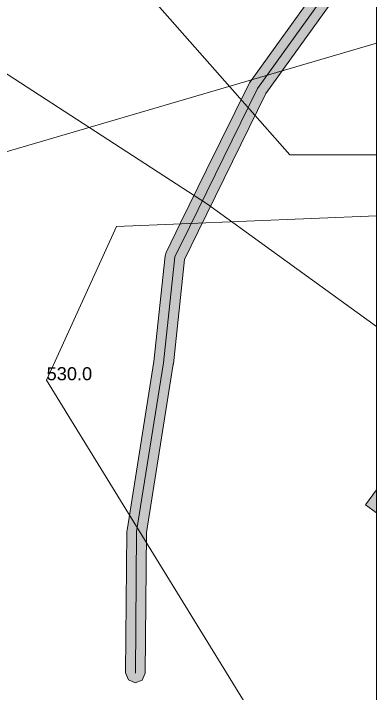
# Model space of a CAD drawing. Header units: metres. Extents: x 0 to 957, y 0 to 971.
# Drawn here: x 901.7 to 957.4, y 300.9 to 405.2 of the extents above; entities that cross this region are included whole.
import ezdxf

# ---------------------------------------------------------------- set-up
doc = ezdxf.new("R2010")
doc.units = ezdxf.units.M
doc.header["$MEASUREMENT"] = 0
for name, color, linetype, lineweight, true_color in [('TPX_BUILDINGS', 7, 'CONTINUOUS', 0, 0x000000), ('TPX_BUILDINGS_HATCH', 7, 'CONTINUOUS', 0, 0xf0f0f0), ('TPX_CONTOUR_LINES_5M', 7, 'CONTINUOUS', 0, 0x969696), ('TPX_CONTOUR_LINES_5M_TEXT', 7, 'CONTINUOUS', 0, 0x000000), ('TPX_FRAME_PROJECT', 7, 'CONTINUOUS', 0, 0x000000), ('TPX_RAILWAYS_AXES', 7, 'CONTINUOUS', 0, 0x464646), ('TPX_ROADS_AXES', 7, 'CONTINUOUS', 0, 0x323232), ('TPX_ROADS_CONTOURS', 7, 'CONTINUOUS', 0, 0x646464), ('TPX_ROADS_HATCH', 7, 'CONTINUOUS', 0, 0xc8c8c8), ('TPX_WATERWAYS', 7, 'CONTINUOUS', 0, 0x7aafdf)]:
    doc.layers.add(name, color=color, linetype=linetype, lineweight=lineweight, true_color=true_color)
doc.styles.add('TPX_TEXTE', font='arial.ttf')

msp = doc.modelspace()

# ---------------------------------------------------------------- hatches: boundary and pattern name
at = {"layer": 'TPX_BUILDINGS_HATCH'}
msp.add_hatch(color=256, dxfattribs=at).paths.add_polyline_path([(957.42, 332.13), (955.75, 329.85), (957.42, 328.61), (957.42, 332.13)])
at = {"layer": 'TPX_ROADS_HATCH'}
msp.add_hatch(color=256, dxfattribs=at).paths.add_polyline_path([(919.13, 325.73), (918.93, 304.04), (919.36, 302.98), (920.42, 302.53), (921.48, 302.96), (921.93, 304.02), (922.13, 325.59), (926.25, 351.39), (926.26, 351.47), (927.95, 367.46), (930.06, 371.78), (934.06, 379.87), (940.47, 392.94), (957.42, 416.54), (957.42, 420.54), (957.18, 420.6), (956.2, 419.99), (937.96, 394.58), (937.84, 394.37), (931.36, 381.2), (927.37, 373.1), (925.14, 368.54), (924.99, 368.04), (923.28, 351.82), (919.15, 325.96), (919.13, 325.73)])

# ---------------------------------------------------------------- linework, layer by layer
at = {"layer": 'TPX_BUILDINGS', "elevation": 0.04}
msp.add_lwpolyline([(957.42, 332.13), (955.75, 329.85), (957.42, 328.61)], close=True, dxfattribs=at)
at = {"layer": 'TPX_CONTOUR_LINES_5M', "elevation": 0.05}
for points in [[(957.42, 431.72), (944.12, 431.72), (921.11, 409.64), (944.12, 383.52), (957.42, 383.52)], [(957.42, 374.19), (917.53, 372.54), (906.81, 348.95), (944.12, 288.26), (957.42, 288.26)]]:
    msp.add_lwpolyline(points, dxfattribs=at)
at = {"layer": 'TPX_FRAME_PROJECT', "elevation": 0}
msp.add_lwpolyline([(0, 0), (957.42, 0), (957.42, 970.99), (0, 970.99)], close=True, dxfattribs=at)
at = {"layer": 'TPX_RAILWAYS_AXES', "elevation": 0.03}
msp.add_lwpolyline([(0, 179.41), (32.14, 174.45), (244.82, 192.63), (383.64, 232.38), (957.42, 400.66)], dxfattribs=at)
at = {"layer": 'TPX_ROADS_AXES', "elevation": 0.03}
msp.add_lwpolyline([(957.42, 419.12), (939.18, 393.71), (932.71, 380.54), (928.72, 372.44), (926.48, 367.88), (924.77, 351.63), (920.63, 325.72), (920.43, 304.03)], dxfattribs=at)
at = {"layer": 'TPX_ROADS_CONTOURS', "elevation": 0.03}
msp.add_lwpolyline([(956.2, 419.99), (937.96, 394.58), (937.84, 394.37), (931.36, 381.2), (927.37, 373.1), (925.14, 368.54), (924.99, 368.04), (923.28, 351.82), (919.15, 325.96), (919.13, 325.73), (918.93, 304.04), (919.36, 302.98), (920.42, 302.53), (921.48, 302.96), (921.93, 304.02), (922.13, 325.59), (926.25, 351.39), (926.26, 351.47), (927.95, 367.46), (930.06, 371.78), (934.06, 379.87), (940.47, 392.94), (957.42, 416.54)], dxfattribs=at)
at = {"layer": 'TPX_WATERWAYS', "elevation": 0.01}
msp.add_lwpolyline([(871.3, 415.02), (931.51, 375.97), (957.42, 357.17)], dxfattribs=at)

# ---------------------------------------------------------------- texts
at = {"layer": 'TPX_CONTOUR_LINES_5M_TEXT', "style": 'TPX_TEXTE'}
msp.add_text('530.0', height=2, dxfattribs=at).set_placement((906.81, 348.95, 0.05))

doc.saveas('drawing.dxf')
